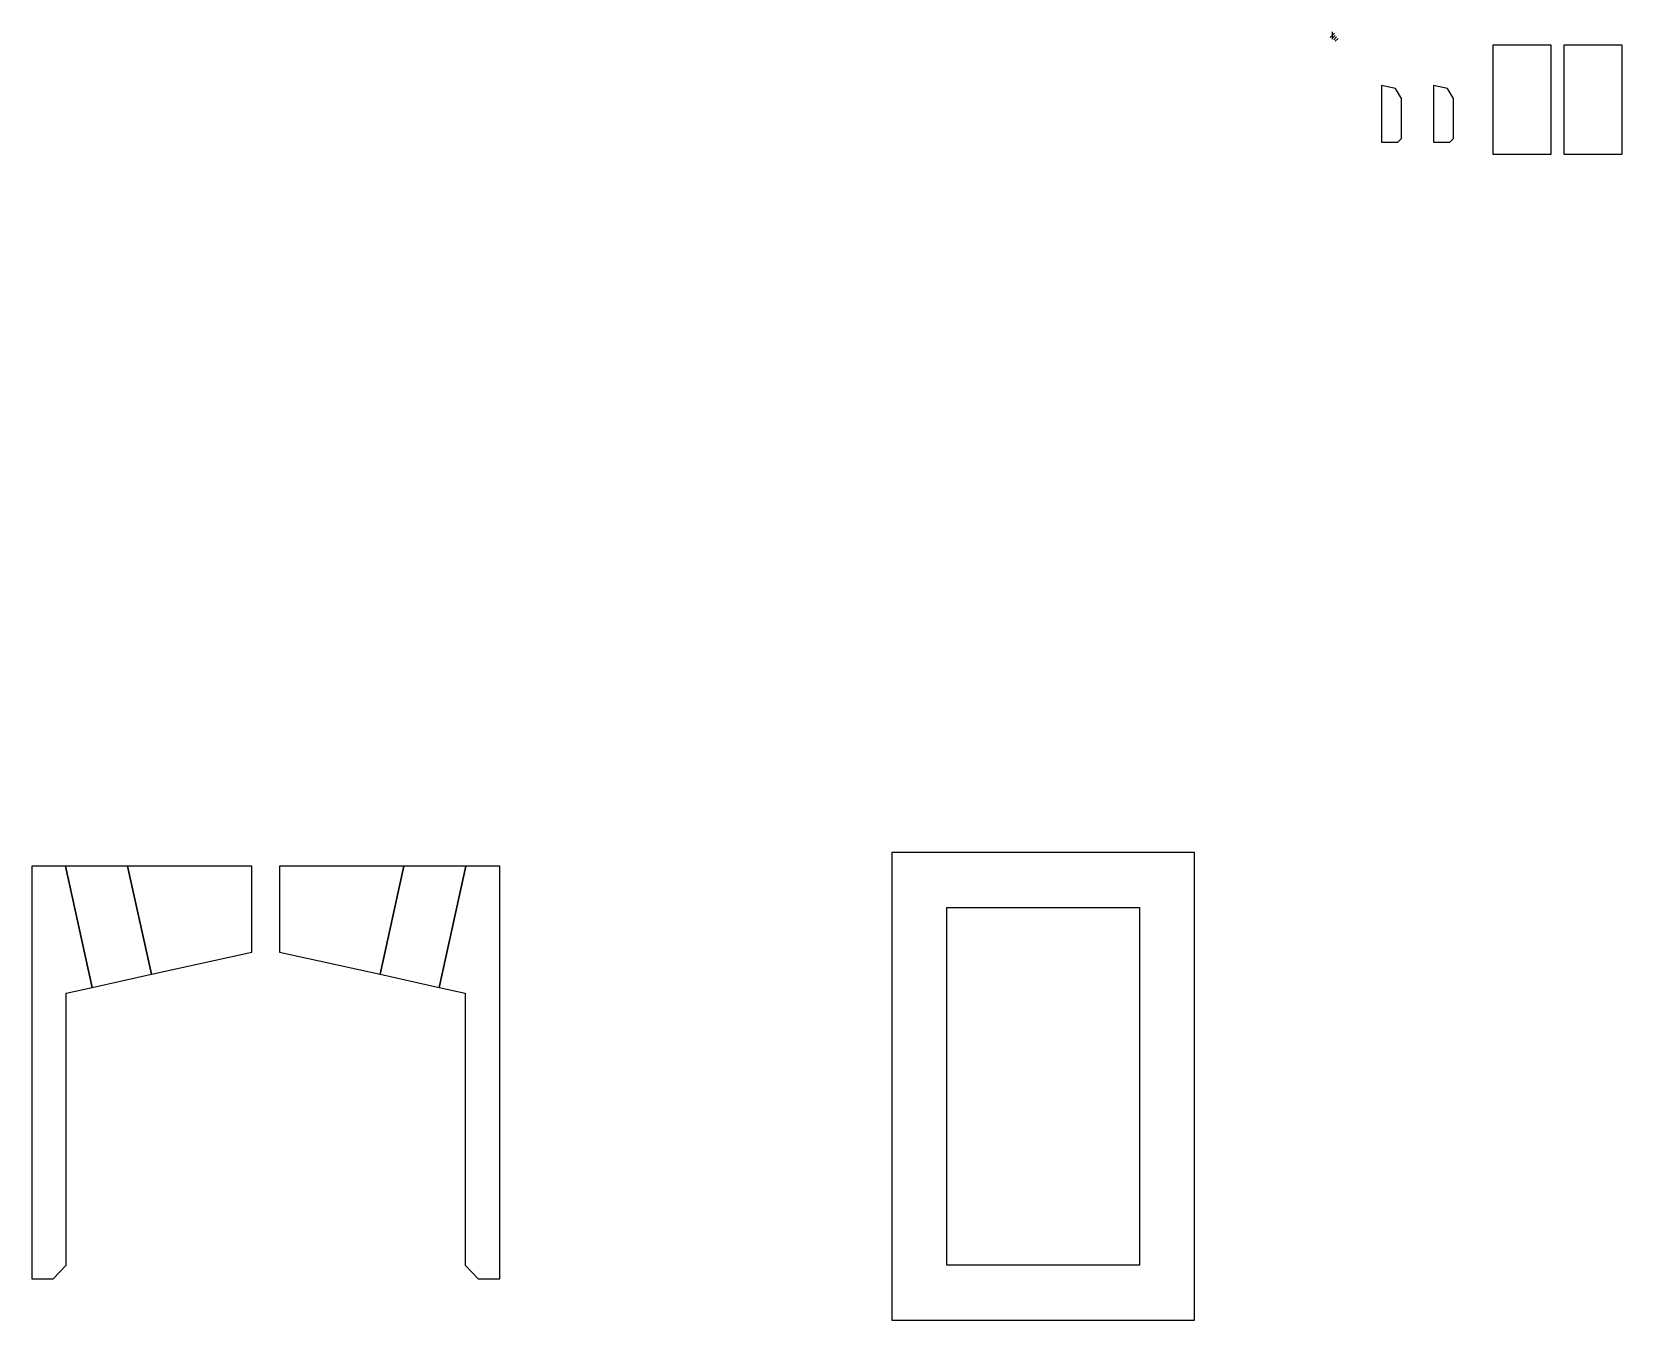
# Model space of a CAD drawing. Extents: x -504 to 112, y -414 to 85.
import ezdxf

# ---------------------------------------------------------------- set-up
doc = ezdxf.new("R2010")
doc.units = 0

msp = doc.modelspace()

# ---------------------------------------------------------------- linework, layer by layer
for p, q in [((-53.3333, -232.98), (-170.667, -232.98)), ((-170.667, -232.98), (-170.667, -414.313)), ((-53.3333, -232.98), (-170.667, -232.98)), ((-170.667, -232.98), (-170.667, -414.313)), ((-53.3333, -414.313), (-53.3333, -232.98)), ((-53.3333, -414.313), (-53.3333, -232.98)), ((-490.9161, -238.3136), (-504, -238.313)), ((-504, -238.313), (-504, -398.313)), ((-480.56, -285.2607), (-490.9161, -238.3136)), ((-466.88602, -238.3128), (-490.916, -238.313)), ((-490.916, -238.313), (-480.5599, -285.2601)), ((-457.645, -280.205), (-466.88602, -238.3128)), ((-418.666, -238.313), (-466.886, -238.313)), ((-466.886, -238.313), (-457.645, -280.205)), ((-418.6668, -271.60677), (-418.666, -238.313)), ((-359.77998, -238.3128), (-408, -238.313)), ((-408, -238.313), (-408, -271.607)), ((-369.021, -280.205), (-359.77998, -238.3128)), ((-359.78, -238.313), (-369.021, -280.205)), ((-335.7492, -238.31289), (-359.78, -238.313)), ((-335.75, -238.313), (-346.1061, -285.2601)), ((-346.1053, -285.25999), (-335.7492, -238.31289)), ((-322.666, -238.313), (-335.75, -238.313)), ((-322.666, -398.313), (-322.666, -238.313)), ((-149.333, -392.98), (-149.333, -254.313)), ((-149.333, -254.313), (-74.6666, -254.313)), ((-149.333, -392.98), (-149.333, -254.313)), ((-149.333, -254.313), (-74.6666, -254.313)), ((-74.6666, -254.313), (-74.6666, -392.98)), ((-74.6666, -254.313), (-74.6666, -392.98)), ((-457.645, -280.205), (-418.6668, -271.60677)), ((-408, -271.607), (-369.021, -280.205)), ((-480.5599, -285.2601), (-457.645, -280.205)), ((-369.021, -280.205), (-346.1053, -285.25999)), ((-490.666, -287.49), (-480.56, -285.2607)), ((-490.66596, -392.97965), (-490.666, -287.49)), ((-346.1061, -285.2601), (-336.0001, -287.4894)), ((-336.0001, -287.4894), (-336, -392.98)), ((-495.696, -398.313), (-490.66596, -392.97965)), ((-336, -392.98), (-330.96993, -398.31335)), ((-74.6666, -392.98), (-149.333, -392.98)), ((-74.6666, -392.98), (-149.333, -392.98)), ((-504, -398.313), (-495.696, -398.313)), ((-330.96993, -398.31335), (-322.666, -398.313)), ((-170.667, -414.313), (-53.3333, -414.313)), ((-170.667, -414.313), (-53.3333, -414.313))]:
    msp.add_line(p, q)
at = {"layer": 'Layer 1'}
for p, q in [((0.846666, 84.6667), (-0.846666, 82.9733)), ((0.846666, 84.6667), (-0.846666, 82.9733)), ((0.846666, 84.6667), (-0.846666, 82.9733)), ((0.846666, 84.6667), (-0.846666, 82.9733)), ((0.846666, 84.6667), (-0.846666, 82.9733)), ((0.846666, 84.6667), (-0.846666, 82.9733)), ((0, 85.2311), (0, 82.4089)), ((0, 85.2311), (0, 82.4089)), ((0, 85.2311), (0, 82.4089)), ((0, 85.2311), (0, 82.4089)), ((0, 85.2311), (0, 82.4089)), ((0, 85.2311), (0, 82.4089)), ((1.12889, 83.82), (0, 82.69111)), ((1.12889, 83.82), (0, 82.69111)), ((1.12889, 83.82), (0, 82.69111)), ((1.12889, 83.82), (0, 82.69111)), ((1.12889, 83.82), (0, 82.69111)), ((1.12889, 83.82), (0, 82.69111)), ((1.69333, 83.2556), (0.56444, 82.12671)), ((1.69333, 83.2556), (0.56444, 82.12671)), ((1.69333, 83.2556), (0.56444, 82.12671)), ((1.69333, 83.2556), (0.56444, 82.12671)), ((1.69333, 83.2556), (0.56444, 82.12671)), ((1.69333, 83.2556), (0.56444, 82.12671)), ((2.25778, 82.6911), (1.12889, 81.56221)), ((2.25778, 82.6911), (1.12889, 81.56221)), ((2.25778, 82.6911), (1.12889, 81.56221)), ((2.25778, 82.6911), (1.12889, 81.56221)), ((2.25778, 82.6911), (1.12889, 81.56221)), ((2.25778, 82.6911), (1.12889, 81.56221)), ((84.8627, 80.095), (62.285, 80.095)), ((62.285, 80.095), (62.285, 37.7617)), ((84.8627, 37.7617), (84.8627, 80.095)), ((112.369, 80.095), (89.7911, 80.095)), ((89.7911, 80.095), (89.7911, 37.7617)), ((112.369, 37.7617), (112.369, 80.095)), ((19.11094, 64.38603), (19.1109, 42.4185)), ((24.4726, 63.2033), (19.11094, 64.38603)), ((26.872, 59.3519), (24.4726, 63.2033)), ((44.6338, 63.2033), (39.27214, 64.38603)), ((39.27214, 64.38603), (39.2722, 42.4185)), ((47.0333, 59.3519), (44.6338, 63.2033)), ((26.87209, 43.82962), (26.872, 59.3519)), ((47.03329, 43.82962), (47.0333, 59.3519)), ((25.4672, 42.4185), (26.87209, 43.82962)), ((45.6284, 42.4185), (47.03329, 43.82962)), ((19.1109, 42.4185), (25.4672, 42.4185)), ((39.2722, 42.4185), (45.6284, 42.4185)), ((62.285, 37.7617), (84.8627, 37.7617)), ((89.7911, 37.7617), (112.369, 37.7617))]:
    msp.add_line(p, q, dxfattribs=at)

doc.saveas('drawing.dxf')
